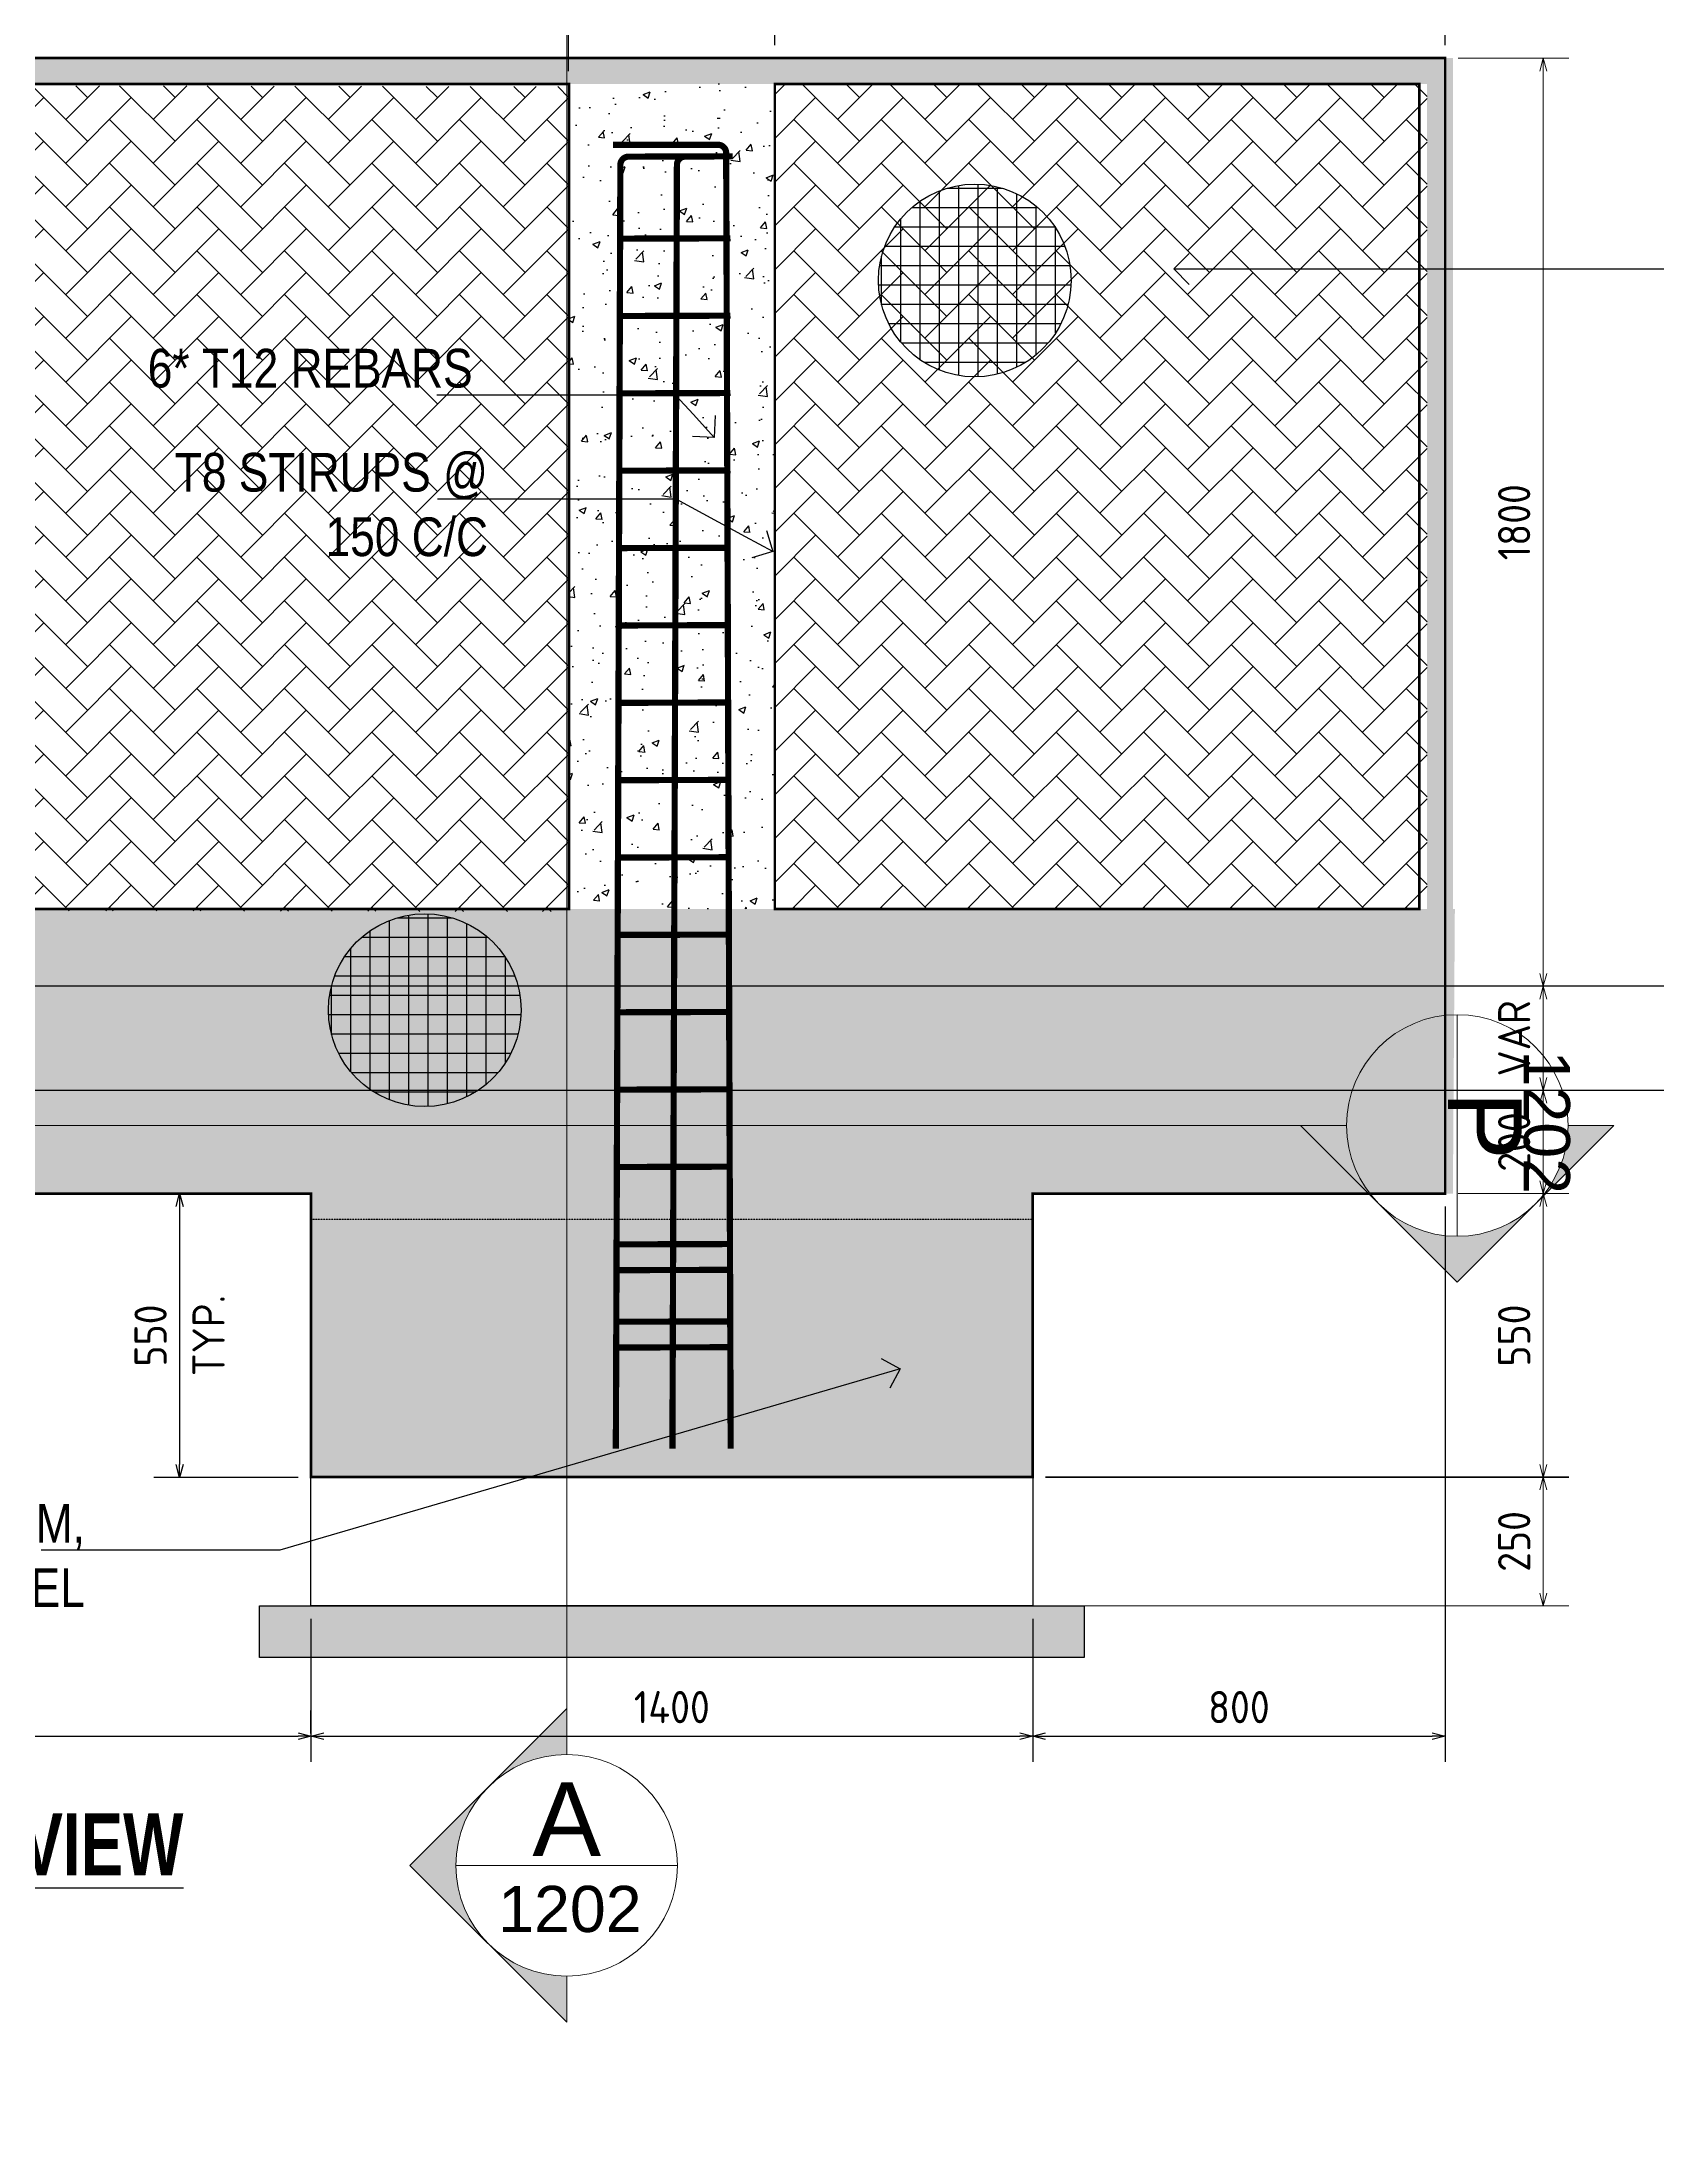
# Model space of a CAD drawing. Header units: centimetres. Extents: x -6122352 to 6876996, y -1694241 to 2592194.
# Drawn here: x 3013294 to 3016427, y -658669 to -654597 of the extents above; entities that cross this region are included whole.
import ezdxf
from ezdxf import colors
from ezdxf.entities.mleader import LeaderData, LeaderLine
from ezdxf.enums import TextEntityAlignment as Align
from ezdxf.math import Vec2, Vec3

# ---------------------------------------------------------------- set-up
doc = ezdxf.new("R2010")
doc.units = ezdxf.units.CM
doc.header["$MEASUREMENT"] = 0
doc.header["$PDMODE"] = 66
doc.header["$PDSIZE"] = 100
for name, pattern in [('CENTER', [2, 1.25, -0.25, 0.25, -0.25]), ('HIDDEN', [0.375, 0.25, -0.125]), ('MASTER PLAN (NICE 1-2)$0$HIDDEN', [0.375, 0.25, -0.125])]:
    doc.linetypes.add(name, pattern=pattern)
doc.layers.get('Defpoints').update_dxf_attribs({"color": 255, "linetype": 'CENTER'})
for name, color, linetype in [('00-MI-DIM', 7, 'Continuous'), ('@MI-TYPE-02', 6, 'Continuous'), ('A-GLASS HATCH', 7, 'Continuous'), ('SECTION', 130, 'Continuous')]:
    doc.layers.add(name, color=color, linetype=linetype)
for name, color, linetype, lineweight in [('18-DIM', 8, 'Continuous', 0), ('EFS-401_dim1-1', 10, 'Continuous', 5), ('EFS-501_text1', 142, 'Continuous', 13)]:
    doc.layers.add(name, color=color, linetype=linetype, lineweight=lineweight)
doc.styles.add('EFS-Arial', font='arial.ttf')
doc.styles.add('JWC BHQ 3.00', font='swissc.ttf', dxfattribs={"height": 3})
doc.styles.add('JWC STD', font='swissc.ttf', dxfattribs={"width": 0.9})
doc.styles.add('Schueco-BEMSTIL', font='isocpeur.ttf', dxfattribs={"width": 0.9})
doc.dimstyles.new('MI- JWC-TXT-2.5 MM', dxfattribs={"dimscale": 1.5, "dimtxt": 2.5, "dimasz": 1, "dimexe": 2, "dimexo": 1, "dimgap": 1, "dimtad": 1, "dimdec": 0, "dimdsep": 46, "dimtxsty": 'Schueco-BEMSTIL', "dimblk": 'OPEN30', "dimcen": 0, "dimdle": 2, "dimclrd": 140, "dimclre": 8, "dimclrt": 40, "dimadec": 0, "dimazin": 2, "dimtfac": 1, "dimtdec": 0, "dimtix": 1, "dimtmove": 2, "dimatfit": 3, "dimldrblk": 'OPEN', "dimfxl": 2, "dimlwd": -1, "dimlwe": -1, "dimarcsym": 0})

# ---------------------------------------------------------------- blocks, each defined once
blk = doc.blocks.new('*U129')
at = {"layer": 'EFS-401_dim1-1'}
blk.add_hatch(color=256, dxfattribs=at).paths.add_polyline_path([(2.4, 114.21), (2.4, 113.13), (0, 113.13), (0, 114.21)])
h = blk.add_hatch(color=256, dxfattribs=at)
edge = h.paths.add_edge_path()
edge.add_line((0, 6), (0, 8.49))
edge.add_line((0, 8.49), (8.49, 0))
edge.add_line((8.49, 0), (0, -8.49))
edge.add_line((0, -8.49), (0, -6))
edge.add_arc((0, 0), 6, 270, 450)
for p, q in [((0, 6), (0, 114.21)), ((6, 0), (-6, 0))]:
    blk.add_line(p, q, dxfattribs=at)
blk.add_lwpolyline([(2.4, 114.21), (2.4, 113.13), (0, 113.13), (0, 114.21)], close=True, dxfattribs=at)
blk.add_lwpolyline([(0, 6), (0, 8.49), (8.49, 0), (0, -8.49), (0, -6, 1)], format="xyb", close=True, dxfattribs=at)
blk.add_circle((0, 0), 6, dxfattribs=at)
at = {"layer": 'EFS-501_text1', "style": 'EFS-Arial'}
for tag, height, p in [('SEC_NUMBER', 4, (0, 0.51)), ('SHEET_NUMBER', 2.5, (-0.17, -3.61))]:
    blk.add_attdef(tag, text='', height=height, dxfattribs=at).set_placement(p, align=Align.CENTER)
blk = doc.blocks.new('_Open90')
at = {"color": 0, "linetype": 'ByBlock', "lineweight": -2}
for p, q in [((0, 0), (-1, 0)), ((-0.5, 0.5), (0, 0)), ((0, 0), (-0.5, -0.5))]:
    blk.add_line(p, q, dxfattribs=at)
blk = doc.blocks.new('*U125')
at = {"layer": 'EFS-401_dim1-1'}
h = blk.add_hatch(color=256, dxfattribs=at)
edge = h.paths.add_edge_path()
edge.add_line((0, 6), (0, 8.49))
edge.add_line((0, 8.49), (8.49, 0))
edge.add_line((8.49, 0), (0, -8.49))
edge.add_line((0, -8.49), (0, -6))
edge.add_arc((0, 0), 6, 270, 450)
for p, q in [((0, 6), (0, 171.32)), ((6, 0), (-6, 0))]:
    blk.add_line(p, q, dxfattribs=at)
blk.add_lwpolyline([(0, 6), (0, 8.49), (8.49, 0), (0, -8.49), (0, -6, 1)], format="xyb", close=True, dxfattribs=at)
blk.add_circle((0, 0), 6, dxfattribs=at)
at = {"layer": 'EFS-501_text1', "style": 'EFS-Arial'}
for tag, height, p in [('SEC_NUMBER', 4, (0, 0.51)), ('SHEET_NUMBER', 2.5, (-0.17, -3.61))]:
    blk.add_attdef(tag, text='', height=height, dxfattribs=at).set_placement(p, align=Align.CENTER)
blk = doc.blocks.new('_Open30')
at = {"color": 0, "linetype": 'ByBlock', "lineweight": -2}
for p, q in [((-1, 0.27), (0, 0)), ((0, 0), (-1, -0.27)), ((0, 0), (-1, 0))]:
    blk.add_line(p, q, dxfattribs=at)
blk = doc.blocks.new('*D414')
at = {"layer": '18-DIM', "color": 8}
for p, q in [((3016041.1, -656428), (3016256.3, -656428)), ((3016041.1, -656629.9), (3016256.3, -656629.9))]:
    blk.add_line(p, q, dxfattribs=at)
at = {"layer": '18-DIM', "color": 140}
blk.add_line((3016206.3, -656453), (3016206.3, -656604.9), dxfattribs=at)
at = {"layer": 'Defpoints', "color": 0}
for p in [(3016016.1, -656428), (3016016.1, -656629.9), (3016206.3, -656629.9)]:
    blk.add_point(p, dxfattribs=at)
at = {"layer": '18-DIM', "color": 140, "xscale": 25, "yscale": 25, "zscale": 25}
for p, rotation in [((3016206.3, -656428), 90), ((3016206.3, -656629.9), 270)]:
    blk.add_blockref('_Open30', p, dxfattribs=dict(at, rotation=rotation))
at = {"layer": '18-DIM', "color": 40, "insert": (3016150, -656528.9), "char_height": 62.5, "attachment_point": 5, "rotation": 90, "style": 'Schueco-BEMSTIL'}
blk.add_mtext('VAR', dxfattribs=at)
blk = doc.blocks.new('_Open')
at = {"color": 0, "linetype": 'ByBlock', "lineweight": -2}
for p, q in [((-1, 0.2), (0, 0)), ((-1, -0.2), (0, 0)), ((0, 0), (-1, 0))]:
    blk.add_line(p, q, dxfattribs=at)
blk = doc.blocks.new('*D415')
at = {"layer": '18-DIM', "color": 8}
for p, q in [((3016041.1, -656629.9), (3016256.3, -656629.9)), ((3016041.1, -656829.9), (3016256.3, -656829.9))]:
    blk.add_line(p, q, dxfattribs=at)
at = {"layer": '18-DIM', "color": 140}
blk.add_line((3016206.3, -656654.9), (3016206.3, -656804.9), dxfattribs=at)
at = {"layer": 'Defpoints', "color": 0}
for p in [(3016016.1, -656629.9), (3016016.1, -656829.9), (3016206.3, -656829.9)]:
    blk.add_point(p, dxfattribs=at)
at = {"layer": '18-DIM', "color": 140, "xscale": 25, "yscale": 25, "zscale": 25}
for p, rotation in [((3016206.3, -656629.9), 90), ((3016206.3, -656829.9), 270)]:
    blk.add_blockref('_Open30', p, dxfattribs=dict(at, rotation=rotation))
at = {"layer": '18-DIM', "color": 40, "insert": (3016150, -656729.9), "char_height": 62.5, "attachment_point": 5, "rotation": 90, "style": 'Schueco-BEMSTIL'}
blk.add_mtext('200', dxfattribs=at)
blk = doc.blocks.new('*D416')
at = {"layer": '18-DIM', "color": 8}
for p, q in [((3016041.1, -656829.9), (3016256.3, -656829.9)), ((3015241.1, -657380.4), (3016256.3, -657380.4))]:
    blk.add_line(p, q, dxfattribs=at)
at = {"layer": '18-DIM', "color": 140}
blk.add_line((3016206.3, -656854.9), (3016206.3, -657355.4), dxfattribs=at)
at = {"layer": 'Defpoints', "color": 0}
for p in [(3016016.1, -656829.9), (3015216.1, -657380.4), (3016206.3, -657380.4)]:
    blk.add_point(p, dxfattribs=at)
at = {"layer": '18-DIM', "color": 140, "xscale": 25, "yscale": 25, "zscale": 25}
for p, rotation in [((3016206.3, -656829.9), 90), ((3016206.3, -657380.4), 270)]:
    blk.add_blockref('_Open30', p, dxfattribs=dict(at, rotation=rotation))
at = {"layer": '18-DIM', "color": 40, "insert": (3016150, -657105.1), "char_height": 62.5, "attachment_point": 5, "rotation": 90, "style": 'Schueco-BEMSTIL'}
blk.add_mtext('550', dxfattribs=at)
blk = doc.blocks.new('*D417')
at = {"layer": '18-DIM', "color": 8}
for p, q in [((3015241.1, -657379.4), (3016256.3, -657379.4)), ((3015241.1, -657629.4), (3016256.3, -657629.4))]:
    blk.add_line(p, q, dxfattribs=at)
at = {"layer": '18-DIM', "color": 140}
blk.add_line((3016206.3, -657404.4), (3016206.3, -657604.4), dxfattribs=at)
at = {"layer": 'Defpoints', "color": 0}
for p in [(3015216.1, -657379.4), (3015216.1, -657629.4), (3016206.3, -657629.4)]:
    blk.add_point(p, dxfattribs=at)
at = {"layer": '18-DIM', "color": 140, "xscale": 25, "yscale": 25, "zscale": 25}
for p, rotation in [((3016206.3, -657379.4), 90), ((3016206.3, -657629.4), 270)]:
    blk.add_blockref('_Open30', p, dxfattribs=dict(at, rotation=rotation))
at = {"layer": '18-DIM', "color": 40, "insert": (3016150, -657504.4), "char_height": 62.5, "attachment_point": 5, "rotation": 90, "style": 'Schueco-BEMSTIL'}
blk.add_mtext('250', dxfattribs=at)
blk = doc.blocks.new('*D418')
at = {"layer": '18-DIM', "color": 8}
for p, q in [((3016041.1, -654628.4), (3016256.3, -654628.4)), ((3016041.1, -656428), (3016256.3, -656428))]:
    blk.add_line(p, q, dxfattribs=at)
at = {"layer": '18-DIM', "color": 140}
blk.add_line((3016206.3, -656403), (3016206.3, -654653.4), dxfattribs=at)
at = {"layer": 'Defpoints', "color": 0}
for p in [(3016016.1, -654628.4), (3016206.3, -654628.4), (3016016.1, -656428)]:
    blk.add_point(p, dxfattribs=at)
at = {"layer": '18-DIM', "color": 140, "xscale": 25, "yscale": 25, "zscale": 25}
for p, rotation in [((3016206.3, -654628.4), 90), ((3016206.3, -656428), 270)]:
    blk.add_blockref('_Open30', p, dxfattribs=dict(at, rotation=rotation))
at = {"layer": '18-DIM', "color": 40, "insert": (3016150, -655528.2), "char_height": 62.5, "attachment_point": 5, "rotation": 90, "style": 'Schueco-BEMSTIL'}
blk.add_mtext('1800', dxfattribs=at)
blk = doc.blocks.new('T2-FOOTING 1400-250')
at = {"layer": 'SECTION', "color": 48, "linetype": 'MASTER PLAN (NICE 1-2)$0$HIDDEN', "ltscale": 0.5, "true_color": 0x5f310c}
blk.add_lwpolyline([(9517166, 2758263.2), (9518566, 2758263.2), (9518566, 2757763.2), (9517166, 2757763.2)], close=True, dxfattribs=at)
at = {"layer": 'SECTION', "color": 48, "true_color": 0x5f310c}
blk.add_lwpolyline([(9517166, 2757763.2), (9518566, 2757763.2), (9518566, 2757513.2), (9517166, 2757513.2)], close=True, dxfattribs=at)
blk = doc.blocks.new('*D428')
at = {"layer": '00-MI-DIM', "color": 8}
for p, q in [((3014315.4, -654603.4), (3014315.4, -654411)), ((3014715.8, -654603.4), (3014715.8, -654411))]:
    blk.add_line(p, q, dxfattribs=at)
at = {"layer": '00-MI-DIM', "color": 140}
blk.add_line((3014340.4, -654461), (3014690.8, -654461), dxfattribs=at)
at = {"layer": 'Defpoints', "color": 0}
for p in [(3014715.8, -654461), (3014315.4, -654628.4), (3014715.8, -654628.4)]:
    blk.add_point(p, dxfattribs=at)
at = {"layer": '00-MI-DIM', "color": 140, "xscale": 25, "yscale": 25, "zscale": 25, "rotation": 180}
blk.add_blockref('_Open30', (3014315.4, -654461), dxfattribs=at)
at = {"layer": '00-MI-DIM', "color": 140, "xscale": 25, "yscale": 25, "zscale": 25}
blk.add_blockref('_Open30', (3014715.8, -654461), dxfattribs=at)
at = {"layer": '00-MI-DIM', "color": 40, "insert": (3014516.1, -654404.8), "char_height": 62.5, "attachment_point": 5, "style": 'Schueco-BEMSTIL'}
blk.add_mtext('400', dxfattribs=at)
blk = doc.blocks.new('*D430')
at = {"layer": '00-MI-DIM', "color": 8}
for p, q in [((3013816.1, -657654.4), (3013816.1, -657931.9)), ((3015216.1, -657654.4), (3015216.1, -657931.9))]:
    blk.add_line(p, q, dxfattribs=at)
at = {"layer": '00-MI-DIM', "color": 140}
blk.add_line((3013841.1, -657881.9), (3015191.1, -657881.9), dxfattribs=at)
at = {"layer": 'Defpoints', "color": 0}
for p in [(3013816.1, -657629.4), (3015216.1, -657629.4), (3015216.1, -657881.9)]:
    blk.add_point(p, dxfattribs=at)
at = {"layer": '00-MI-DIM', "color": 140, "xscale": 25, "yscale": 25, "zscale": 25, "rotation": 180}
blk.add_blockref('_Open30', (3013816.1, -657881.9), dxfattribs=at)
at = {"layer": '00-MI-DIM', "color": 140, "xscale": 25, "yscale": 25, "zscale": 25}
blk.add_blockref('_Open30', (3015216.1, -657881.9), dxfattribs=at)
at = {"layer": '00-MI-DIM', "color": 40, "insert": (3014516.1, -657825.6), "char_height": 62.5, "attachment_point": 5, "style": 'Schueco-BEMSTIL'}
blk.add_mtext('1400', dxfattribs=at)
blk = doc.blocks.new('*D471')
at = {"layer": '00-MI-DIM', "color": 8, "ltscale": 20}
for p, q in [((3011715.8, -654603.4), (3011715.8, -654411)), ((3014315.4, -654653.4), (3014315.4, -654411))]:
    blk.add_line(p, q, dxfattribs=at)
at = {"layer": '00-MI-DIM', "color": 140, "ltscale": 20}
blk.add_line((3011740.8, -654461), (3014290.4, -654461), dxfattribs=at)
at = {"layer": 'Defpoints', "color": 0, "ltscale": 20}
for p in [(3014315.4, -654461), (3011715.8, -654628.4), (3014315.4, -654678.4)]:
    blk.add_point(p, dxfattribs=at)
at = {"layer": '00-MI-DIM', "color": 140, "ltscale": 20, "xscale": 25, "yscale": 25, "zscale": 25, "rotation": 180}
blk.add_blockref('_Open30', (3011715.8, -654461), dxfattribs=at)
at = {"layer": '00-MI-DIM', "color": 140, "ltscale": 20, "xscale": 25, "yscale": 25, "zscale": 25}
blk.add_blockref('_Open30', (3014315.4, -654461), dxfattribs=at)
at = {"layer": '00-MI-DIM', "color": 40, "ltscale": 20, "insert": (3013016.1, -654404.8), "char_height": 62.5, "attachment_point": 5, "style": 'Schueco-BEMSTIL'}
blk.add_mtext('2600', dxfattribs=at)
blk = doc.blocks.new('*D472')
at = {"layer": '00-MI-DIM', "color": 8, "ltscale": 20}
for p, q in [((3014715.8, -654603.4), (3014715.8, -654411)), ((3016016.1, -654603.4), (3016016.1, -654411))]:
    blk.add_line(p, q, dxfattribs=at)
at = {"layer": '00-MI-DIM', "color": 140, "ltscale": 20}
blk.add_line((3014740.8, -654461), (3015991.1, -654461), dxfattribs=at)
at = {"layer": 'Defpoints', "color": 0, "ltscale": 20}
for p in [(3016016.1, -654461), (3014715.8, -654628.4), (3016016.1, -654628.4)]:
    blk.add_point(p, dxfattribs=at)
at = {"layer": '00-MI-DIM', "color": 140, "ltscale": 20, "xscale": 25, "yscale": 25, "zscale": 25, "rotation": 180}
blk.add_blockref('_Open30', (3014715.8, -654461), dxfattribs=at)
at = {"layer": '00-MI-DIM', "color": 140, "ltscale": 20, "xscale": 25, "yscale": 25, "zscale": 25}
blk.add_blockref('_Open30', (3016016.1, -654461), dxfattribs=at)
at = {"layer": '00-MI-DIM', "color": 40, "ltscale": 20, "insert": (3015258.5, -654404.8), "char_height": 62.5, "attachment_point": 5, "style": 'Schueco-BEMSTIL'}
blk.add_mtext('1300', dxfattribs=at)
blk = doc.blocks.new('*D409')
at = {"layer": '00-MI-DIM', "color": 8, "ltscale": 20}
for p, q in [((3013571.6, -656829.9), (3013511.3, -656829.9)), ((3013791.1, -657380.4), (3013511.3, -657380.4))]:
    blk.add_line(p, q, dxfattribs=at)
at = {"layer": '00-MI-DIM', "color": 140, "ltscale": 20}
blk.add_line((3013561.3, -656854.9), (3013561.3, -657355.4), dxfattribs=at)
at = {"layer": 'Defpoints', "color": 0, "ltscale": 20}
for p in [(3013596.6, -656829.9), (3013561.3, -657380.4), (3013816.1, -657380.4)]:
    blk.add_point(p, dxfattribs=at)
at = {"layer": '00-MI-DIM', "color": 140, "ltscale": 20, "xscale": 25, "yscale": 25, "zscale": 25}
for p, rotation in [((3013561.3, -656829.9), 90), ((3013561.3, -657380.4), 270)]:
    blk.add_blockref('_Open30', p, dxfattribs=dict(at, rotation=rotation))
at = {"layer": '00-MI-DIM', "color": 40, "ltscale": 20, "char_height": 62.5, "attachment_point": 5, "rotation": 90, "style": 'Schueco-BEMSTIL'}
for s, insert in [('TYP.', (3013617.5, -657105.1)), ('550', (3013505, -657105.1))]:
    blk.add_mtext(s, dxfattribs=dict(at, insert=insert))
blk = doc.blocks.new('*D553')
at = {"layer": '00-MI-DIM', "color": 8}
for p, q in [((3012216.1, -657654.4), (3012216.1, -657931.9)), ((3013816.1, -657876.7), (3013816.1, -657831.9))]:
    blk.add_line(p, q, dxfattribs=at)
at = {"layer": '00-MI-DIM', "color": 140}
blk.add_line((3012241.1, -657881.9), (3013791.1, -657881.9), dxfattribs=at)
at = {"layer": 'Defpoints', "color": 0}
for p in [(3012216.1, -657629.4), (3013816.1, -657881.9), (3013816.1, -657901.7)]:
    blk.add_point(p, dxfattribs=at)
at = {"layer": '00-MI-DIM', "color": 140, "xscale": 25, "yscale": 25, "zscale": 25, "rotation": 180}
blk.add_blockref('_Open30', (3012216.1, -657881.9), dxfattribs=at)
at = {"layer": '00-MI-DIM', "color": 140, "xscale": 25, "yscale": 25, "zscale": 25}
blk.add_blockref('_Open30', (3013816.1, -657881.9), dxfattribs=at)
at = {"layer": '00-MI-DIM', "color": 40, "insert": (3013016.1, -657825.6), "char_height": 62.5, "attachment_point": 5, "style": 'Schueco-BEMSTIL'}
blk.add_mtext('1600', dxfattribs=at)
blk = doc.blocks.new('*D554')
at = {"layer": '00-MI-DIM', "color": 8}
for p, q in [((3016016.1, -656854.9), (3016016.1, -657931.9)), ((3015216.1, -657654.4), (3015216.1, -657931.9))]:
    blk.add_line(p, q, dxfattribs=at)
at = {"layer": '00-MI-DIM', "color": 140}
blk.add_line((3015241.1, -657881.9), (3015991.1, -657881.9), dxfattribs=at)
at = {"layer": 'Defpoints', "color": 0}
for p in [(3016016.1, -656829.9), (3015216.1, -657629.4), (3016016.1, -657881.9)]:
    blk.add_point(p, dxfattribs=at)
at = {"layer": '00-MI-DIM', "color": 140, "xscale": 25, "yscale": 25, "zscale": 25, "rotation": 180}
blk.add_blockref('_Open30', (3015216.1, -657881.9), dxfattribs=at)
at = {"layer": '00-MI-DIM', "color": 140, "xscale": 25, "yscale": 25, "zscale": 25}
blk.add_blockref('_Open30', (3016016.1, -657881.9), dxfattribs=at)
at = {"layer": '00-MI-DIM', "color": 40, "insert": (3015616.1, -657825.6), "char_height": 62.5, "attachment_point": 5, "style": 'Schueco-BEMSTIL'}
blk.add_mtext('800', dxfattribs=at)
blk = doc.blocks.new('*D556')
at = {"layer": '@MI-TYPE-02', "color": 8, "transparency": 16777216}
for p, q in [((3010016.1, -654603.4), (3010016.1, -654275.7)), ((3016016.1, -654603.4), (3016016.1, -654275.7))]:
    blk.add_line(p, q, dxfattribs=at)
at = {"layer": '@MI-TYPE-02', "color": 140, "transparency": 16777216}
blk.add_line((3010041.1, -654325.7), (3015991.1, -654325.7), dxfattribs=at)
at = {"layer": 'Defpoints', "color": 0, "transparency": 16777216}
for p in [(3016016.1, -654325.7), (3010016.1, -654628.4), (3016016.1, -654628.4)]:
    blk.add_point(p, dxfattribs=at)
at = {"layer": '@MI-TYPE-02', "color": 140, "transparency": 16777216, "xscale": 25, "yscale": 25, "zscale": 25, "rotation": 180}
blk.add_blockref('_Open30', (3010016.1, -654325.7), dxfattribs=at)
at = {"layer": '@MI-TYPE-02', "color": 140, "transparency": 16777216, "xscale": 25, "yscale": 25, "zscale": 25}
blk.add_blockref('_Open30', (3016016.1, -654325.7), dxfattribs=at)
at = {"layer": '@MI-TYPE-02', "color": 40, "transparency": 16777216, "insert": (3013016.1, -654269.4), "char_height": 62.5, "attachment_point": 5, "style": 'Schueco-BEMSTIL'}
blk.add_mtext('6000', dxfattribs=at)

msp = doc.modelspace()

# ---------------------------------------------------------------- hatches: boundary and pattern name
at = {"transparency": 33554687}
h = msp.add_hatch(dxfattribs=at)
h.set_pattern_fill('AR-CONC', color=0, scale=20)
h.set_pattern_definition([(50, (-6574688.19, -3485012.95), (143.4520365, -12.550427), [15, -165]), (355, (-6574688.19, -3485012.95), (-27.7502667, 150.4384267), [12, -132]), (100.4514445, (-6574676.24, -3485014), (115.7017693, 137.8879982), [12.7480384, -140.2284224]), (46.1842, (-6574688.2, -3484972.95), (213.448266, -33.1038562), [22.5, -247.5]), (96.6356355, (-6574670.4, -3484975.7), (186.932389, 194.82372), [19.1220684, -210.342752]), (351.184164, (-6574688.2, -3484972.95), (186.932389, 194.82372), [18, -198]), (21, (-6574668.19, -3484982.95), (119.3814104, -80.5237781), [15, -165]), (326, (-6574668.19, -3484982.95), (48.6630664, 145.030009), [12, -132]), (71.4514447, (-6574658.24, -3484989.66), (168.0444753, 64.5062306), [12.748038, -140.2284224]), (37.5, (-6574688.19, -3485012.95), (2.43197106, 66.57877077), [0, -130.4, 0, -134, 0, -132.5]), (7.5, (-6574688.19, -3485012.95), (52.6139075, 78.8823424), [0, -76.4, 0, -127.4, 0, -50.5]), (327.5, (-6574732.79, -3485012.95), (106.76448723, -4.51097435), [0, -50, 0, -156, 0, -207]), (317.5, (-6574752.79, -3485012.95), (116.6372339, 20.0209965), [0, -65, 0, -103.6, 0, -147])])
h.paths.add_polyline_path([(3010050.42615, -656277.97033), (3010001.12627, -656277.97033), (3010001.12627, -654628.36353), (3016031.12627, -654628.36353), (3016031.12627, -656277.97033), (3015981.12627, -656277.97033), (3015981.12627, -654678.36353), (3010049.65453, -654678.38519)])
h = msp.add_hatch(dxfattribs=at)
h.set_pattern_fill('AR-CONC', color=0, scale=20)
h.set_pattern_definition([(50, (-6574888.19, -3485012.95), (143.4520365, -12.550427), [15, -165]), (355, (-6574888.19, -3485012.95), (-27.7502667, 150.4384267), [12, -132]), (100.4514445, (-6574876.24, -3485014), (115.7017693, 137.8879982), [12.7480384, -140.2284224]), (46.1842, (-6574888.2, -3484972.95), (213.448266, -33.1038562), [22.5, -247.5]), (96.6356355, (-6574870.4, -3484975.7), (186.932389, 194.82372), [19.1220684, -210.342752]), (351.184164, (-6574888.2, -3484972.95), (186.932389, 194.82372), [18, -198]), (21, (-6574868.19, -3484982.95), (119.3814104, -80.5237781), [15, -165]), (326, (-6574868.19, -3484982.95), (48.6630664, 145.030009), [12, -132]), (71.4514447, (-6574858.24, -3484989.66), (168.0444753, 64.5062306), [12.748038, -140.2284224]), (37.5, (-6574888.19, -3485012.95), (2.43197106, 66.57877077), [0, -130.4, 0, -134, 0, -132.5]), (7.5, (-6574888.19, -3485012.95), (52.6139075, 78.8823424), [0, -76.4, 0, -127.4, 0, -50.5]), (327.5, (-6574932.79, -3485012.95), (106.76448723, -4.51097435), [0, -50, 0, -156, 0, -207]), (317.5, (-6574952.79, -3485012.95), (116.6372339, 20.0209965), [0, -65, 0, -103.6, 0, -147])])
h.paths.add_polyline_path([(3014315.41555, -656277.97033), (3014716.24748, -656277.97033), (3014716.24748, -654678.38519), (3014315.41555, -654678.38519)])
at = {"ltscale": 20, "true_color": 0xf27172, "transparency": 33554679}
h = msp.add_hatch(dxfattribs=at)
h.set_pattern_fill('ANSI37', color=11, scale=300, angle=45)
h.set_pattern_definition([(90, (-6568652.023, -3485793.015), (-37.5, 0), []), (180, (-6568652.023, -3485793.015), (-4e-15, -37.5), [])])
h.paths.add_polyline_path([(3014916.94599, -655059.50933, 1), (3015290.63619, -655059.50933, 1)])
at = {"transparency": 33554687}
h = msp.add_hatch(dxfattribs=at)
h.set_pattern_fill('AR-CONC', color=0, scale=20)
h.set_pattern_definition([(50, (-6574688.19, -3484862.95), (143.4520365, -12.550427), [15, -165]), (355, (-6574688.19, -3484862.95), (-27.7502667, 150.4384267), [12, -132]), (100.4514445, (-6574676.24, -3484864), (115.7017693, 137.8879982), [12.7480384, -140.2284224]), (46.1842, (-6574688.2, -3484822.95), (213.448266, -33.1038562), [22.5, -247.5]), (96.6356355, (-6574670.4, -3484825.7), (186.932389, 194.82372), [19.1220684, -210.342752]), (351.184164, (-6574688.2, -3484822.95), (186.932389, 194.82372), [18, -198]), (21, (-6574668.19, -3484832.95), (119.3814104, -80.5237781), [15, -165]), (326, (-6574668.19, -3484832.95), (48.6630664, 145.030009), [12, -132]), (71.4514447, (-6574658.24, -3484839.66), (168.0444753, 64.5062306), [12.748038, -140.2284224]), (37.5, (-6574688.19, -3484862.95), (2.43197106, 66.57877077), [0, -130.4, 0, -134, 0, -132.5]), (7.5, (-6574688.19, -3484862.95), (52.6139075, 78.8823424), [0, -76.4, 0, -127.4, 0, -50.5]), (327.5, (-6574732.79, -3484862.95), (106.76448723, -4.51097435), [0, -50, 0, -156, 0, -207]), (317.5, (-6574752.79, -3484862.95), (116.6372339, 20.0209965), [0, -65, 0, -103.6, 0, -147])])
h.paths.add_polyline_path([(3010004.95326, -656277.97033), (3010001.12627, -656829.90123), (3010816.12627, -656829.90123), (3010816.12627, -657379.36353), (3012216.12627, -657379.36353), (3012216.12627, -656829.90123), (3013816.12627, -656829.90123), (3013816.12627, -657379.36353), (3015216.12627, -657379.36353), (3015216.12627, -656829.90123), (3016031.12627, -656829.90123), (3016034.95326, -656277.97033)])
at = {"ltscale": 20, "true_color": 0xf27172, "transparency": 33554679}
h = msp.add_hatch(dxfattribs=at)
h.set_pattern_fill('ANSI37', color=11, scale=300, angle=45)
h.set_pattern_definition([(90, (-6569719.014, -3487207.752), (-37.5, 0), []), (180, (-6569719.014, -3487207.752), (-4e-15, -37.5), [])])
h.paths.add_polyline_path([(3013849.95418, -656474.2462, 1), (3014223.64437, -656474.2462, 1)])
at = {"layer": 'A-GLASS HATCH'}
h = msp.add_hatch(dxfattribs=at)
h.set_pattern_fill('DOTS', color=256, scale=250)
h.paths.add_polyline_path([(3013716.12627, -657629.36353), (3015316.12627, -657629.36353), (3015316.12627, -657729.36353), (3013716.12627, -657729.36353)])
h.paths.add_polyline_path([(3010716.12627, -657629.36353), (3012316.12627, -657629.36353), (3012316.12627, -657729.36353), (3010716.12627, -657729.36353)])
at = {"layer": 'SECTION', "ltscale": 20}
h = msp.add_hatch(dxfattribs=at)
h.set_pattern_fill('AR-HBONE', color=8, scale=15)
h.set_pattern_definition([(45, (-6574688.19, -3485012.95), (0, 84.85281374), [180, -60]), (135, (-6574645.765, -3484970.524), (7e-15, 84.85281374), [180, -60])])
h.paths.add_polyline_path([(3011515.80637, -656277.97033), (3014316.44618, -656283.22321), (3014316.44618, -654683.61642), (3011515.80637, -654678.36353)])
h = msp.add_hatch(dxfattribs=at)
h.set_pattern_fill('AR-HBONE', color=8, scale=15)
h.set_pattern_definition([(45, (-6574888.19, -3485012.95), (0, 84.85281374), [180, -60]), (135, (-6574845.765, -3484970.524), (7e-15, 84.85281374), [180, -60])])
h.paths.add_polyline_path([(3014715.80637, -656277.97033), (3015981.12627, -656277.97033), (3015981.12627, -654678.36353), (3014715.80637, -654678.36353)])

# ---------------------------------------------------------------- linework, layer by layer
at = {"color": 0, "ltscale": 20, "const_width": 5}
msp.add_lwpolyline([(3012216.12627, -656829.90123), (3012216.12627, -657379.36353), (3010816.12627, -657379.36353), (3010816.12627, -656829.90123), (3010016.12627, -656829.90123), (3010016.12627, -654628.36353), (3016016.12627, -654628.36353), (3016016.12627, -656829.90123), (3015216.12627, -656829.90123), (3015216.12627, -657379.36353), (3013816.12627, -657379.36353), (3013816.12627, -656829.90123), (3012216.12627, -656829.90123)], dxfattribs=at)
at = {"color": 5, "ltscale": 20, "const_width": 5}
for points in [[(3011715.80637, -654678.36353), (3014316.44618, -654678.36353), (3014316.44618, -656277.97033), (3011715.80637, -656277.97033)], [(3014715.80637, -654678.36353), (3015966.12627, -654678.36353), (3015966.12627, -656277.97033), (3014715.80637, -656277.97033)]]:
    msp.add_lwpolyline(points, close=True, dxfattribs=at)
at = {"color": 0, "ltscale": 20}
for points in [[(3014316.44618, -654678.36353), (3014316.44618, -656127.97033)], [(3014715.80637, -654678.36353), (3014715.80637, -656127.97033)], [(3015966.12627, -654678.36353), (3015966.12627, -656127.97033)], [(3012216.12627, -656829.90123), (3013816.12627, -656829.90123)], [(3013816.12627, -657379.36353), (3013816.12627, -656829.90123)], [(3015216.12627, -656829.90123), (3016016.12627, -656829.90123)], [(3015216.12627, -657379.36353), (3015216.12627, -656829.90123)]]:
    msp.add_lwpolyline(points, dxfattribs=at)
at = {"color": 8, "ltscale": 20, "const_width": 12}
for points in [[(3014401.66183, -654796.35642), (3014605.4981, -654796.35642, -0.4133488115), (3014621.49803, -654812.30917), (3014630.24983, -657324.36353)], [(3014634.02623, -654818.82636), (3014432.28031, -654819.41746, 0.4133488115), (3014416.28038, -654835.37021), (3014407.52665, -657324.36353)], [(3014614.52107, -654818.82636), (3014541.99343, -654819.41746, 0.4133488115), (3014525.9935, -654835.37021), (3014517.23978, -657324.36353)]]:
    msp.add_lwpolyline(points, format="xyb", dxfattribs=at)
for points in [[(3014411.26099, -654978.40594), (3014629.89356, -654977.76536)], [(3014411.26099, -655128.40594), (3014629.89356, -655127.76536)], [(3014411.26099, -655278.40594), (3014629.89356, -655277.76536)], [(3014411.26099, -655428.40594), (3014629.89356, -655427.76536)], [(3014411.26099, -655578.40594), (3014629.89356, -655577.76536)], [(3014411.26099, -655578.40594), (3014629.89356, -655577.76536)], [(3014411.26099, -655728.40594), (3014629.89356, -655727.76536)], [(3014411.26099, -655878.40594), (3014629.89356, -655877.76536)], [(3014411.26099, -656028.40594), (3014629.89356, -656027.76536)], [(3014411.26099, -656178.40594), (3014629.89356, -656177.76536)], [(3014413.45841, -656328.3995), (3014632.09098, -656327.75892)], [(3014413.45841, -656478.3995), (3014632.09098, -656477.75892)], [(3014413.45841, -656628.3995), (3014632.09098, -656627.75892)], [(3014413.45841, -656778.3995), (3014632.09098, -656777.75892)], [(3014413.45841, -656928.3995), (3014632.09098, -656927.75892)], [(3014411.70047, -656978.40465), (3014630.33304, -656977.76407)], [(3014411.70047, -657078.40465), (3014630.33304, -657077.76407)], [(3014411.70047, -657128.40465), (3014630.33304, -657127.76407)]]:
    msp.add_lwpolyline(points, dxfattribs=at)
at = {"color": 252, "ltscale": 20}
msp.add_lwpolyline([(3013716.12627, -657629.36353), (3015316.12627, -657629.36353), (3015316.12627, -657729.36353), (3013716.12627, -657729.36353)], close=True, dxfattribs=at)
at = {"color": 0, "ltscale": 20}
for centre in [(3015103.79109, -655059.50933), (3014036.79927, -656474.2462)]:
    msp.add_circle(centre, 186.8451, dxfattribs=at)
at = {"layer": 'SECTION', "color": 0}
for points in [[(3010016.12627, -656729.90123), (3010016.12627, -654628.36353), (3016016.12627, -654628.36353), (3016016.12627, -656729.90123)], [(3011715.80637, -654678.36353), (3014316.44618, -654678.36353)], [(3014715.80637, -654678.36353), (3015966.12627, -654678.36353)], [(3015216.12627, -657379.36353), (3013816.12627, -657379.36353)]]:
    msp.add_lwpolyline(points, dxfattribs=at)
at = {"layer": 'SECTION', "color": 0, "linetype": 'HIDDEN', "ltscale": 3}
for points in [[(3024344.42919, -656427.97033), (3009628.94185, -656427.97033)], [(3024349.88931, -656629.90123), (3009637.78806, -656629.90123)]]:
    msp.add_lwpolyline(points, dxfattribs=at)
at = {"layer": 'SECTION', "color": 8}
msp.add_lwpolyline([(3014316.44618, -657379.36353), (3014715.80637, -657379.36353)], dxfattribs=at)

# ---------------------------------------------------------------- block references
at = {"transparency": 33554623}
ref = msp.add_blockref('*U129', (3014312.13582, -658132.54886), dxfattribs=dict(at, xscale=-35.80716628894467, yscale=35.80716628894467, zscale=35.80716628894467))
ref.add_attrib('SEC_NUMBER', 'A', dxfattribs={"layer": 'EFS-501_text1', "height": 143.22867, "style": 'EFS-Arial'}).set_placement((3014312.19704, -658114.37639), align=Align.CENTER)
ref.add_attrib('SHEET_NUMBER', '1202', dxfattribs={"layer": 'EFS-501_text1', "height": 89.517916, "style": 'EFS-Arial'}).set_placement((3014318.3869, -658261.66967), align=Align.CENTER)
ref = msp.add_blockref('*U125', (3016039.59154, -656697.8996), dxfattribs=dict(at, xscale=-35.80716628894467, yscale=35.80716628894467, zscale=35.80716628894467, rotation=90))
ref.add_attrib('SEC_NUMBER', 'P', dxfattribs={"layer": 'EFS-501_text1', "height": 143.22867, "rotation": 270, "style": 'EFS-Arial'}).set_placement((3016021.41907, -656697.83838), align=Align.CENTER)
ref.add_attrib('SHEET_NUMBER', '1202', dxfattribs={"layer": 'EFS-501_text1', "height": 89.517916, "rotation": 270, "style": 'EFS-Arial'}).set_placement((3016168.71235, -656691.64853), align=Align.CENTER)
at = {"layer": 'SECTION', "color": 12}
msp.add_blockref('T2-FOOTING 1400-250', (-6503349.87094, -3415142.57533), dxfattribs=at)

# ---------------------------------------------------------------- texts
at = {"layer": 'SECTION', "color": 0, "insert": (3012510.17666, -658031.80936), "char_height": 120, "attachment_point": 1, "style": 'JWC STD'}
msp.add_mtext_dynamic_manual_height_columns('{\\fSwis721 Cn BT|b1|i0|c0|p34;\\LELEVATION VIEW}', width=1995.6601303, gutter_width=10, heights=[0], dxfattribs=at)

# ---------------------------------------------------------------- dimensions: what is measured, and where the dimension line sits
at = {"layer": '00-MI-DIM', "color": 94, "ltscale": 20}
for base, p1, p2, picture, middle in [((3014315.44618, -654461.01237), (3011715.80637, -654628.36353), (3014315.44618, -654678.36353), '*D471', (3013016.12627, -654461.01237)), ((3016016.12627, -654461.01237), (3014715.80637, -654628.36353), (3016016.12627, -654628.36353), '*D472', (3015258.46632, -654461.01237))]:
    dim = msp.add_linear_dim(base=base, p1=p1, p2=p2, dimstyle='MI- JWC-TXT-2.5 MM', dxfattribs=at)
    dim.commit()
    dim.dimension.update_dxf_attribs({"geometry": picture, "text_midpoint": middle, "dimtype": 160})
at = {"layer": '00-MI-DIM', "color": 3}
dim = msp.add_linear_dim(base=(3014715.80637, -654461.01237), p1=(3014315.44618, -654628.36353), p2=(3014715.80637, -654628.36353), dimstyle='MI- JWC-TXT-2.5 MM', dxfattribs=at)
dim.commit()
dim.dimension.update_dxf_attribs({"geometry": '*D428', "text_midpoint": (3014516.12627, -654461.01237), "dimtype": 160})
at = {"layer": '00-MI-DIM', "color": 10, "ltscale": 20}
dim = msp.add_linear_dim(base=(3013561.27784, -657380.36353), p1=(3013596.60114, -656829.90123), p2=(3013816.12627, -657380.36353), angle=90, text='<>\\XTYP.', dimstyle='MI- JWC-TXT-2.5 MM', dxfattribs=at)
dim.commit()
dim.dimension.update_dxf_attribs({"geometry": '*D409', "text_midpoint": (3013561.27784, -657105.13238)})
at = {"layer": '00-MI-DIM', "color": 30}
for base, p1, p2, picture, middle in [((3016016.12627, -657881.88308), (3015216.12627, -657629.36353), (3016016.12627, -656829.90123), '*D554', (3015616.12627, -657825.63308)), ((3013816.12627, -657881.88308), (3012216.12627, -657629.36353), (3013816.12627, -657901.68696), '*D553', (3013016.12627, -657825.63308))]:
    dim = msp.add_linear_dim(base=base, p1=p1, p2=p2, dimstyle='MI- JWC-TXT-2.5 MM', dxfattribs=at)
    dim.commit()
    dim.dimension.update_dxf_attribs({"geometry": picture, "text_midpoint": middle})
at = {"layer": '00-MI-DIM', "color": 0}
dim = msp.add_linear_dim(base=(3015216.12627, -657881.88308), p1=(3013816.12627, -657629.36353), p2=(3015216.12627, -657629.36353), dimstyle='MI- JWC-TXT-2.5 MM', dxfattribs=at)
dim.commit()
dim.dimension.update_dxf_attribs({"geometry": '*D430', "text_midpoint": (3014516.12627, -657825.63308)})
at = {"layer": '18-DIM'}
for base, p1, p2, picture, middle in [((3016206.26359, -654628.36353), (3016016.12627, -656427.97033), (3016016.12627, -654628.36353), '*D418', (3016150.01359, -655528.16693)), ((3016206.26359, -656829.90123), (3016016.12627, -656629.90123), (3016016.12627, -656829.90123), '*D415', (3016150.01359, -656729.90123)), ((3016206.26359, -657380.36353), (3016016.12627, -656829.90123), (3015216.12627, -657380.36353), '*D416', (3016150.01359, -657105.13238)), ((3016206.26359, -657629.36353), (3015216.12627, -657379.36353), (3015216.12627, -657629.36353), '*D417', (3016150.01359, -657504.36353))]:
    dim = msp.add_linear_dim(base=base, p1=p1, p2=p2, angle=90, dimstyle='MI- JWC-TXT-2.5 MM', dxfattribs=at)
    dim.commit()
    dim.dimension.update_dxf_attribs({"geometry": picture, "text_midpoint": middle})
dim = msp.add_linear_dim(base=(3016206.26359, -656629.90123), p1=(3016016.12627, -656427.97033), p2=(3016016.12627, -656629.90123), angle=90, text='VAR', dimstyle='MI- JWC-TXT-2.5 MM', dxfattribs=at)
dim.commit()
dim.dimension.update_dxf_attribs({"geometry": '*D414', "text_midpoint": (3016150.01359, -656528.93578)})
at = {"layer": '@MI-TYPE-02', "color": 30}
dim = msp.add_linear_dim(base=(3016016.12627, -654325.68251), p1=(3010016.12627, -654628.36353), p2=(3016016.12627, -654628.36353), dimstyle='MI- JWC-TXT-2.5 MM', dxfattribs=at)
dim.commit()
dim.dimension.update_dxf_attribs({"geometry": '*D556', "text_midpoint": (3013016.12627, -654269.43251)})

# ---------------------------------------------------------------- leaders
at = {"color": 0, "ltscale": 20}
ml = msp.add_multileader_mtext('Standard', dxfattribs=at)
ml.set_content('4MM %%C WIRE MESH 2 \\PLAYERS ON EPS INSULATION', style='JWC BHQ 3.00')
ml.set_leader_properties()
ml.set_arrow_properties(name='OPEN90')
ml.build(insert=Vec2(0, 0))
ml.multileader.update_dxf_attribs({"text_right_attachment_type": 6, "dogleg_length": 15.44115, "arrow_head_size": 60, "scale": 30})
ctx = ml.context
ctx.base_point, ctx.scale, ctx.char_height, ctx.arrow_head_size, ctx.landing_gap_size, ctx.plane_origin = Vec3(3016604.98019, -655037.06731), 30, 75, 60, 2.7, Vec3(3015489.53392, -654887.06731)
ctx.right_attachment = 6
notes = []
notes.append((ctx, [(0, (1, 1, 0), (3016141.74571, -655037.06731), (1, 0), 463.23448, [(0, [(3015489.53392, -655037.06731)], 0, [])])]))
ctx.mtext.insert, ctx.mtext.flow_direction = Vec3(3016607.68019, -654998.66633), 5
ml = msp.add_multileader_mtext('Standard', dxfattribs=at)
ml.set_content('6* T12 REBARS', style='JWC BHQ 3.00')
ml.set_leader_properties()
ml.set_arrow_properties(name='OPEN90')
ml.build(insert=Vec2(0, 0))
ml.multileader.update_dxf_attribs({"text_right_attachment_type": 6, "dogleg_length": 15.44115, "arrow_head_size": 60, "scale": 30})
ctx = ml.context
ctx.base_point, ctx.scale, ctx.char_height, ctx.arrow_head_size, ctx.landing_gap_size, ctx.plane_origin = Vec3(3013439.71253, -655230.29762), 30, 75, 60, 2.7, Vec3(3014598.53566, -655213.79964)
ctx.right_attachment, ctx.text_align_type = 6, 2
notes.append((ctx, [(0, (1, 1, 0), (3014523.347, -655281.94535), (-1, 0), 463.23448, [(0, [(3014598.53566, -655363.79964)], 0, [])])]))
ctx.mtext.insert, ctx.mtext.alignment, ctx.mtext.flow_direction = Vec3(3014129.67969, -655192.03631), 3, 5
ml = msp.add_multileader_mtext('Standard', dxfattribs=at)
ml.set_content('T8 STIRUPS @\\P150 C/C', style='JWC BHQ 3.00')
ml.set_leader_properties()
ml.set_arrow_properties(name='OPEN90')
ml.build(insert=Vec2(0, 0))
ml.multileader.update_dxf_attribs({"text_right_attachment_type": 6, "dogleg_length": 15.44115, "arrow_head_size": 60, "scale": 30})
ctx = ml.context
ctx.base_point, ctx.scale, ctx.char_height, ctx.arrow_head_size, ctx.landing_gap_size, ctx.plane_origin = Vec3(3013468.85025, -655435.54644), 30, 75, 60, 2.7, Vec3(3014711.86063, -655584.87007)
ctx.right_attachment, ctx.text_align_type = 6, 2
notes.append((ctx, [(0, (1, 1, 0), (3014524.48148, -655483.41982), (-1, 0), 463.23448, [(0, [(3014711.86063, -655584.87007)], 0, [])])]))
ctx.mtext.insert, ctx.mtext.alignment, ctx.mtext.flow_direction = Vec3(3014159.46626, -655393.89177), 3, 5
ml = msp.add_multileader_mtext('Standard', dxfattribs=at)
ml.set_content('4MM %%C MESH @ 100MM, \\P2 LAYERS KEPT CENTERED OF THE PANEL', style='JWC BHQ 3.00')
ml.set_leader_properties()
ml.set_arrow_properties(name='OPEN90')
ml.build(insert=Vec2(0, 0))
ml.multileader.update_dxf_attribs({"text_right_attachment_type": 6, "dogleg_length": 15.44115, "arrow_head_size": 60, "scale": 30})
ctx = ml.context
ctx.base_point, ctx.scale, ctx.char_height, ctx.arrow_head_size, ctx.landing_gap_size, ctx.plane_origin = Vec3(3011633.57575, -657469.95241), 30, 75, 60, 2.7, Vec3(3014959.05815, -657419.82688)
ctx.right_attachment, ctx.text_align_type = 6, 2
notes.append((ctx, [(0, (1, 1, 0), (3013755.81412, -657521.55144), (-1, 0), 463.23448, [(0, [(3014959.05815, -657169.82688)], 0, [])])]))
ctx.mtext.insert, ctx.mtext.alignment, ctx.mtext.flow_direction = Vec3(3013377.65077, -657431.5937), 3, 5
for ctx, leaders in notes:
    for number, flags, end, landing, length, lines in leaders:
        leader = LeaderData()
        leader.index, (leader.has_last_leader_line, leader.has_dogleg_vector, leader.attachment_direction) = number, flags
        leader.last_leader_point, leader.dogleg_vector, leader.dogleg_length = Vec3(end), Vec3(landing), length
        for number, points, colour, breaks in lines:
            line = LeaderLine()
            line.index, line.vertices, line.color, line.breaks = number, Vec3.list(points), colors.encode_raw_color(colour), breaks
            leader.lines.append(line)
        ctx.leaders.append(leader)

doc.saveas('drawing.dxf')
